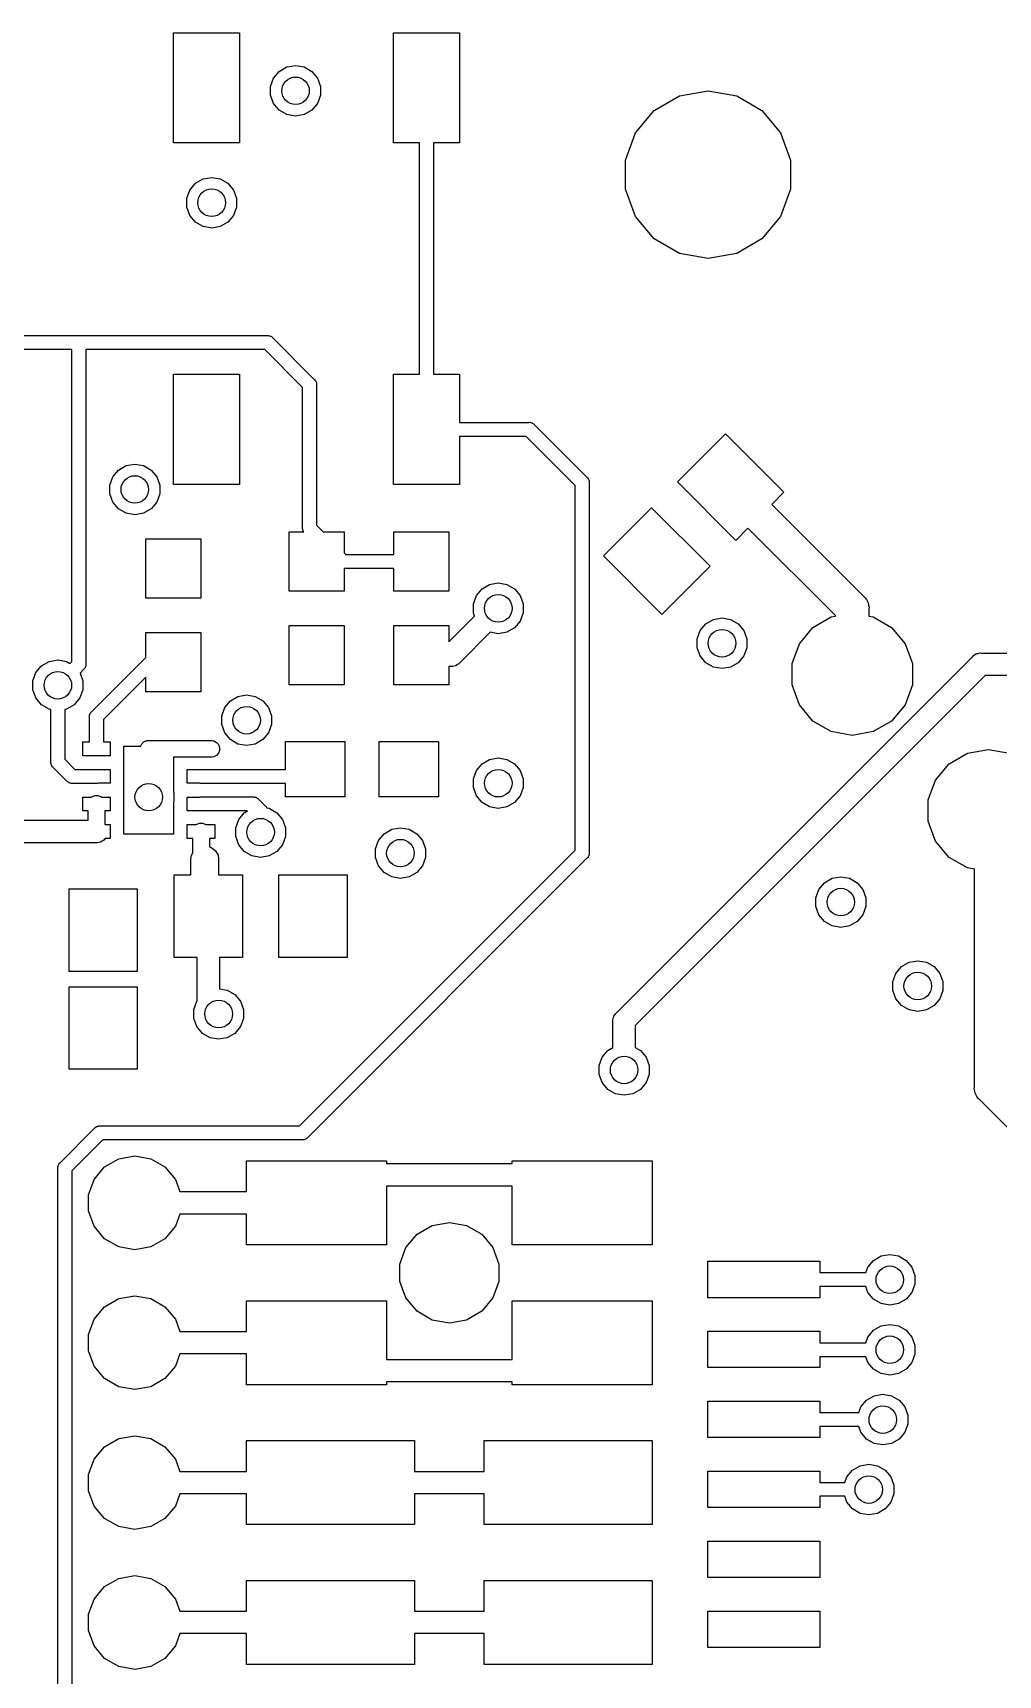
# Model space of a CAD drawing. Extents: x 109.3 to 187.7, y -145.2 to -64.7.
# Drawn here: x 152.36 to 169.9, y -94.53 to -64.71 of the extents above; entities that cross this region are included whole.
import ezdxf

# ---------------------------------------------------------------- set-up
doc = ezdxf.new("R2010")
doc.units = 0
doc.header["$MEASUREMENT"] = 0
doc.layers.add('BLACK', color=7, linetype='CONTINUOUS')

msp = doc.modelspace()

# ---------------------------------------------------------------- linework, layer by layer
at = {"layer": 'BLACK', "linetype": 'CONTINUOUS'}
for p, q in [((154.918, -66.7086), (154.918, -64.7086)), ((154.918, -64.7086), (156.118, -64.7086)), ((156.118, -64.7086), (156.118, -66.7086)), ((158.918, -66.7086), (158.918, -64.7086)), ((158.918, -64.7086), (160.118, -64.7086)), ((160.118, -64.7086), (160.118, -66.7086)), ((156.98, -65.3282), (157.137, -65.3004)), ((157.137, -65.3004), (157.294, -65.3282)), ((156.684, -65.6807), (156.739, -65.5305)), ((156.739, -65.5305), (156.841, -65.4081)), ((156.841, -65.4081), (156.98, -65.3282)), ((157.294, -65.3282), (157.433, -65.4081)), ((157.433, -65.4081), (157.536, -65.5305)), ((157.536, -65.5305), (157.59, -65.6807)), ((156.684, -65.8405), (156.684, -65.6807)), ((156.739, -65.9907), (156.684, -65.8405)), ((157.59, -65.8405), (157.536, -65.9907)), ((157.59, -65.6807), (157.59, -65.8405)), ((163.651, -66.1178), (164.109, -65.8533)), ((164.109, -65.8533), (164.63, -65.7615)), ((164.63, -65.7615), (165.151, -65.8533)), ((165.151, -65.8533), (165.609, -66.1178)), ((156.841, -66.1131), (156.739, -65.9907)), ((156.98, -66.193), (156.841, -66.1131)), ((157.137, -66.2208), (156.98, -66.193)), ((157.294, -66.193), (157.137, -66.2208)), ((157.433, -66.1131), (157.294, -66.193)), ((157.536, -65.9907), (157.433, -66.1131)), ((163.311, -66.523), (163.651, -66.1178)), ((165.609, -66.1178), (165.949, -66.523)), ((156.118, -66.7086), (154.918, -66.7086)), ((159.391, -66.7086), (158.918, -66.7086)), ((159.391, -70.9086), (159.391, -66.7086)), ((160.118, -66.7086), (159.645, -66.7086)), ((159.645, -66.7086), (159.645, -70.9086)), ((163.13, -67.0201), (163.311, -66.523)), ((165.949, -66.523), (166.13, -67.0201)), ((163.13, -67.5491), (163.13, -67.0201)), ((166.13, -67.0201), (166.13, -67.5491)), ((155.317, -67.4401), (155.456, -67.3602)), ((155.456, -67.3602), (155.613, -67.3324)), ((155.613, -67.3324), (155.77, -67.3602)), ((155.77, -67.3602), (155.909, -67.4401)), ((155.16, -67.7127), (155.215, -67.5625)), ((155.215, -67.5625), (155.317, -67.4401)), ((155.909, -67.4401), (156.012, -67.5625)), ((156.012, -67.5625), (156.066, -67.7127)), ((163.311, -68.0462), (163.13, -67.5491)), ((166.13, -67.5491), (165.949, -68.0462)), ((155.16, -67.8725), (155.16, -67.7127)), ((155.215, -68.0227), (155.16, -67.8725)), ((156.066, -67.8725), (156.012, -68.0227)), ((156.066, -67.7127), (156.066, -67.8725)), ((155.317, -68.1451), (155.215, -68.0227)), ((155.456, -68.225), (155.317, -68.1451)), ((155.613, -68.2528), (155.456, -68.225)), ((155.77, -68.225), (155.613, -68.2528)), ((155.909, -68.1451), (155.77, -68.225)), ((156.012, -68.0227), (155.909, -68.1451)), ((163.651, -68.4514), (163.311, -68.0462)), ((165.949, -68.0462), (165.609, -68.4514)), ((164.109, -68.7159), (163.651, -68.4514)), ((165.609, -68.4514), (165.151, -68.7159)), ((164.63, -68.8077), (164.109, -68.7159)), ((165.151, -68.7159), (164.63, -68.8077)), ((146.903, -70.2056), (156.624, -70.2056)), ((156.624, -70.2056), (156.64, -70.2041)), ((156.64, -70.2041), (156.657, -70.2085)), ((156.657, -70.2085), (156.673, -70.2114)), ((156.673, -70.2114), (156.678, -70.2143)), ((156.678, -70.2143), (156.684, -70.2157)), ((156.684, -70.2157), (156.697, -70.2254)), ((156.697, -70.2254), (156.712, -70.2338)), ((156.712, -70.2338), (156.723, -70.2467)), ((156.723, -70.2467), (157.477, -71.0009)), ((153.073, -70.4596), (146.856, -70.4596)), ((153.073, -76.122), (153.073, -70.4596)), ((156.576, -70.4596), (153.327, -70.4596)), ((153.327, -70.4596), (153.327, -76.1691)), ((157.264, -71.1472), (156.576, -70.4596)), ((154.918, -72.9086), (154.918, -70.9086)), ((154.918, -70.9086), (156.118, -70.9086)), ((156.118, -70.9086), (156.118, -72.9086)), ((158.918, -72.9086), (158.918, -70.9086)), ((158.918, -70.9086), (159.391, -70.9086)), ((159.645, -70.9086), (160.118, -70.9086)), ((160.118, -70.9086), (160.118, -71.7816)), ((157.264, -73.6951), (157.264, -71.1472)), ((157.477, -71.0009), (157.49, -71.0117)), ((157.49, -71.0117), (157.498, -71.0263)), ((157.498, -71.0263), (157.508, -71.0401)), ((157.508, -71.0401), (157.509, -71.0456)), ((157.509, -71.0456), (157.512, -71.0505)), ((157.512, -71.0505), (157.515, -71.0671)), ((157.515, -71.0671), (157.52, -71.0834)), ((157.52, -71.0834), (157.518, -71.1001)), ((157.518, -71.1001), (157.518, -73.648)), ((160.118, -71.7816), (161.375, -71.7816)), ((161.375, -71.7816), (161.391, -71.7801)), ((161.391, -71.7801), (161.408, -71.7845)), ((161.408, -71.7845), (161.424, -71.7874)), ((161.424, -71.7874), (161.429, -71.7903)), ((161.429, -71.7903), (161.435, -71.7917)), ((161.435, -71.7917), (161.448, -71.8014)), ((161.448, -71.8014), (161.463, -71.8098)), ((161.463, -71.8098), (161.474, -71.8227)), ((161.474, -71.8227), (162.43, -72.7789)), ((161.327, -72.0356), (160.118, -72.0356)), ((160.118, -72.0356), (160.118, -72.9086)), ((162.217, -72.9252), (161.327, -72.0356)), ((164.073, -72.8645), (164.95, -71.9877)), ((164.95, -71.9877), (166.01, -73.0484)), ((153.818, -72.7695), (153.92, -72.6471)), ((153.92, -72.6471), (154.059, -72.5672)), ((154.059, -72.5672), (154.216, -72.5394)), ((154.216, -72.5394), (154.373, -72.5672)), ((154.373, -72.5672), (154.512, -72.6471)), ((154.512, -72.6471), (154.615, -72.7695)), ((153.763, -72.9197), (153.818, -72.7695)), ((153.763, -73.0795), (153.763, -72.9197)), ((154.615, -72.7695), (154.669, -72.9197)), ((154.669, -72.9197), (154.669, -73.0795)), ((156.118, -72.9086), (154.918, -72.9086)), ((160.118, -72.9086), (158.918, -72.9086)), ((162.217, -79.551), (162.217, -72.9252)), ((162.43, -72.7789), (162.443, -72.7897)), ((162.443, -72.7897), (162.451, -72.8043)), ((162.451, -72.8043), (162.461, -72.8181)), ((162.461, -72.8181), (162.462, -72.8236)), ((162.462, -72.8236), (162.465, -72.8285)), ((162.465, -72.8285), (162.468, -72.8451)), ((162.468, -72.8451), (162.473, -72.8614)), ((162.473, -72.8614), (162.471, -72.8781)), ((162.471, -72.8781), (162.471, -79.5981)), ((165.133, -73.9252), (164.073, -72.8645)), ((166.01, -73.0484), (165.787, -73.2713)), ((153.818, -73.2297), (153.763, -73.0795)), ((153.92, -73.3521), (153.818, -73.2297)), ((154.059, -73.432), (153.92, -73.3521)), ((154.512, -73.3521), (154.373, -73.432)), ((154.615, -73.2297), (154.512, -73.3521)), ((154.669, -73.0795), (154.615, -73.2297)), ((162.729, -74.208), (163.606, -73.3312)), ((163.606, -73.3312), (164.667, -74.3919)), ((165.787, -73.2713), (167.456, -74.9396)), ((154.216, -73.4598), (154.059, -73.432)), ((154.373, -73.432), (154.216, -73.4598)), ((157.518, -73.648), (157.641, -73.7711)), ((154.415, -74.9731), (154.415, -73.8981)), ((154.415, -73.8981), (155.415, -73.8981)), ((155.415, -73.8981), (155.415, -74.9731)), ((157.018, -74.8461), (157.018, -73.7711)), ((157.018, -73.7711), (157.285, -73.7711)), ((157.263, -73.7118), (157.264, -73.6951)), ((157.267, -73.7281), (157.263, -73.7118)), ((157.27, -73.7447), (157.267, -73.7281)), ((157.273, -73.7496), (157.27, -73.7447)), ((157.274, -73.7551), (157.273, -73.7496)), ((157.284, -73.7689), (157.274, -73.7551)), ((157.285, -73.7711), (157.284, -73.7689)), ((157.641, -73.7711), (158.018, -73.7711)), ((158.018, -73.7711), (158.018, -74.148)), ((158.923, -74.1816), (158.923, -73.7711)), ((158.923, -73.7711), (159.923, -73.7711)), ((159.923, -73.7711), (159.923, -74.8461)), ((165.356, -73.7023), (165.133, -73.9252)), ((166.945, -75.2908), (165.356, -73.7023)), ((158.018, -74.148), (158.052, -74.1816)), ((158.052, -74.1816), (158.923, -74.1816)), ((163.79, -75.2687), (162.729, -74.208)), ((158.923, -74.4356), (158.018, -74.4356)), ((158.018, -74.4356), (158.018, -74.8461)), ((158.923, -74.8461), (158.923, -74.4356)), ((164.667, -74.3919), (163.79, -75.2687)), ((158.018, -74.8461), (157.018, -74.8461)), ((159.923, -74.8461), (158.923, -74.8461)), ((160.422, -74.9285), (160.524, -74.8061)), ((160.524, -74.8061), (160.663, -74.7262)), ((160.663, -74.7262), (160.82, -74.6984)), ((160.82, -74.6984), (160.977, -74.7262)), ((160.977, -74.7262), (161.116, -74.8061)), ((161.116, -74.8061), (161.219, -74.9285)), ((155.415, -74.9731), (154.415, -74.9731)), ((160.367, -75.0787), (160.422, -74.9285)), ((160.367, -75.2385), (160.367, -75.0787)), ((161.219, -74.9285), (161.273, -75.0787)), ((161.273, -75.0787), (161.273, -75.2385)), ((167.456, -74.9396), (167.487, -74.9656)), ((167.487, -74.9656), (167.507, -75.0006)), ((167.507, -75.0006), (167.53, -75.0338)), ((167.53, -75.0338), (167.534, -75.0469)), ((167.534, -75.0469), (167.54, -75.0587)), ((167.54, -75.0587), (167.547, -75.0985)), ((167.547, -75.0985), (167.558, -75.1376)), ((167.558, -75.1376), (167.554, -75.1779)), ((159.923, -75.7682), (160.39, -75.3015)), ((160.39, -75.3015), (160.367, -75.2385)), ((161.219, -75.3887), (161.116, -75.5111)), ((161.273, -75.2385), (161.219, -75.3887)), ((164.486, -75.5635), (164.588, -75.4411)), ((164.588, -75.4411), (164.727, -75.3612)), ((164.727, -75.3612), (164.884, -75.3334)), ((164.884, -75.3334), (165.041, -75.3612)), ((165.041, -75.3612), (165.18, -75.4411)), ((165.18, -75.4411), (165.283, -75.5635)), ((166.537, -75.5061), (166.87, -75.3135)), ((166.87, -75.3135), (166.945, -75.3003)), ((166.945, -75.3003), (166.945, -75.2908)), ((167.554, -75.1779), (167.554, -75.3003)), ((167.554, -75.3003), (167.629, -75.3135)), ((167.629, -75.3135), (167.962, -75.5061)), ((154.415, -76.0505), (154.415, -75.5981)), ((154.415, -75.5981), (155.415, -75.5981)), ((155.415, -75.5981), (155.415, -76.6731)), ((157.018, -76.5461), (157.018, -75.4711)), ((157.018, -75.4711), (158.018, -75.4711)), ((158.018, -75.4711), (158.018, -76.5461)), ((158.923, -76.5461), (158.923, -75.4711)), ((158.923, -75.4711), (159.923, -75.4711)), ((159.923, -75.4711), (159.923, -75.7682)), ((160.673, -75.5929), (160.12, -76.146)), ((160.82, -75.6188), (160.673, -75.5929)), ((160.977, -75.591), (160.82, -75.6188)), ((161.116, -75.5111), (160.977, -75.591)), ((164.431, -75.7137), (164.486, -75.5635)), ((164.431, -75.8735), (164.431, -75.7137)), ((165.283, -75.5635), (165.337, -75.7137)), ((165.337, -75.7137), (165.337, -75.8735)), ((166.289, -75.8011), (166.537, -75.5061)), ((167.962, -75.5061), (168.21, -75.8011)), ((162.969, -82.5016), (169.433, -76.0372)), ((164.486, -76.0237), (164.431, -75.8735)), ((164.588, -76.1461), (164.486, -76.0237)), ((165.283, -76.0237), (165.18, -76.1461)), ((165.337, -75.8735), (165.283, -76.0237)), ((166.157, -76.1631), (166.289, -75.8011)), ((168.21, -75.8011), (168.342, -76.1631)), ((169.433, -76.0372), (169.45, -76.0165)), ((169.45, -76.0165), (169.474, -76.0031)), ((169.474, -76.0031), (169.496, -75.9876)), ((169.496, -75.9876), (169.505, -75.9852)), ((169.505, -75.9852), (169.513, -75.9807)), ((169.513, -75.9807), (169.539, -75.976)), ((169.539, -75.976), (169.565, -75.9691)), ((169.565, -75.9691), (169.592, -75.9714)), ((169.592, -75.9714), (170.209, -75.9714)), ((152.366, -76.4757), (152.421, -76.3255)), ((152.421, -76.3255), (152.523, -76.2031)), ((152.523, -76.2031), (152.662, -76.1232)), ((152.662, -76.1232), (152.819, -76.0954)), ((152.819, -76.0954), (152.976, -76.1232)), ((152.976, -76.1232), (153.037, -76.1581)), ((153.037, -76.1581), (153.073, -76.122)), ((153.286, -76.2683), (153.221, -76.3337)), ((153.221, -76.3337), (153.272, -76.4757)), ((153.299, -76.2575), (153.286, -76.2683)), ((153.307, -76.2429), (153.299, -76.2575)), ((153.317, -76.2291), (153.307, -76.2429)), ((153.318, -76.2236), (153.317, -76.2291)), ((153.321, -76.2187), (153.318, -76.2236)), ((153.324, -76.2021), (153.321, -76.2187)), ((153.329, -76.1858), (153.324, -76.2021)), ((153.327, -76.1691), (153.329, -76.1858)), ((153.434, -77.0309), (154.415, -76.0505)), ((159.961, -76.2118), (159.923, -76.2118)), ((159.923, -76.2118), (159.923, -76.5461)), ((159.988, -76.2141), (159.961, -76.2118)), ((160.014, -76.2072), (159.988, -76.2141)), ((160.041, -76.2025), (160.014, -76.2072)), ((160.049, -76.198), (160.041, -76.2025)), ((160.057, -76.1956), (160.049, -76.198)), ((160.079, -76.1801), (160.057, -76.1956)), ((160.103, -76.1667), (160.079, -76.1801)), ((160.12, -76.146), (160.103, -76.1667)), ((164.727, -76.226), (164.588, -76.1461)), ((164.884, -76.2538), (164.727, -76.226)), ((165.041, -76.226), (164.884, -76.2538)), ((165.18, -76.1461), (165.041, -76.226)), ((166.157, -76.5482), (166.157, -76.1631)), ((168.342, -76.1631), (168.342, -76.5482)), ((152.366, -76.6355), (152.366, -76.4757)), ((152.421, -76.7857), (152.366, -76.6355)), ((153.272, -76.6355), (153.218, -76.7857)), ((153.272, -76.4757), (153.272, -76.6355)), ((154.415, -76.4097), (153.647, -77.1772)), ((154.415, -76.6731), (154.415, -76.4097)), ((158.018, -76.5461), (157.018, -76.5461)), ((159.923, -76.5461), (158.923, -76.5461)), ((169.667, -76.3778), (163.309, -82.7358)), ((166.289, -76.9102), (166.157, -76.5482)), ((168.342, -76.5482), (168.21, -76.9102)), ((170.134, -76.3778), (169.667, -76.3778)), ((152.523, -76.9081), (152.421, -76.7857)), ((152.662, -76.988), (152.523, -76.9081)), ((153.115, -76.9081), (152.976, -76.988)), ((153.218, -76.7857), (153.115, -76.9081)), ((155.415, -76.6731), (154.415, -76.6731)), ((155.85, -76.9605), (155.952, -76.8381)), ((155.952, -76.8381), (156.091, -76.7582)), ((156.091, -76.7582), (156.248, -76.7304)), ((156.248, -76.7304), (156.405, -76.7582)), ((156.405, -76.7582), (156.544, -76.8381)), ((156.544, -76.8381), (156.647, -76.9605)), ((166.537, -77.2052), (166.289, -76.9102)), ((168.21, -76.9102), (167.962, -77.2052)), ((152.692, -76.9934), (152.662, -76.988)), ((152.692, -77.9471), (152.692, -76.9934)), ((152.976, -76.988), (152.946, -76.9934)), ((152.946, -76.9934), (152.946, -77.9)), ((153.392, -77.1134), (153.396, -77.0971)), ((153.393, -77.1301), (153.392, -77.1134)), ((153.393, -77.5856), (153.393, -77.1301)), ((153.396, -77.0971), (153.399, -77.0805)), ((153.399, -77.0805), (153.402, -77.0756)), ((153.402, -77.0756), (153.403, -77.0701)), ((153.403, -77.0701), (153.413, -77.0563)), ((153.413, -77.0563), (153.421, -77.0417)), ((153.421, -77.0417), (153.434, -77.0309)), ((153.647, -77.1772), (153.647, -77.5856)), ((155.795, -77.1107), (155.85, -76.9605)), ((155.795, -77.2705), (155.795, -77.1107)), ((156.647, -76.9605), (156.701, -77.1107)), ((156.701, -77.1107), (156.701, -77.2705)), ((166.87, -77.3978), (166.537, -77.2052)), ((167.962, -77.2052), (167.629, -77.3978)), ((155.85, -77.4207), (155.795, -77.2705)), ((155.952, -77.5431), (155.85, -77.4207)), ((156.647, -77.4207), (156.544, -77.5431)), ((156.701, -77.2705), (156.647, -77.4207)), ((167.25, -77.4647), (166.87, -77.3978)), ((167.629, -77.3978), (167.25, -77.4647)), ((153.27, -77.8356), (153.27, -77.5856)), ((153.27, -77.5856), (153.393, -77.5856)), ((153.647, -77.5856), (153.77, -77.5856)), ((153.77, -77.5856), (153.77, -77.8356)), ((154.02, -78.4989), (154.02, -77.6606)), ((154.02, -77.6606), (154.324, -77.6606)), ((154.324, -77.6606), (154.325, -77.6577)), ((154.325, -77.6577), (154.331, -77.6459)), ((154.331, -77.6459), (154.336, -77.6332)), ((154.336, -77.6332), (154.345, -77.6229)), ((154.345, -77.6229), (154.352, -77.6111)), ((154.352, -77.6111), (154.362, -77.6024)), ((154.362, -77.6024), (154.371, -77.5921)), ((154.371, -77.5921), (154.382, -77.5853)), ((154.382, -77.5853), (154.393, -77.5766)), ((154.393, -77.5766), (154.405, -77.572)), ((154.405, -77.572), (154.417, -77.5652)), ((154.417, -77.5652), (154.431, -77.5628)), ((154.431, -77.5628), (154.443, -77.5582)), ((154.443, -77.5582), (155.614, -77.5582)), ((155.614, -77.5582), (155.654, -77.5652)), ((155.654, -77.5652), (155.701, -77.5921)), ((155.701, -77.8291), (155.654, -77.856)), ((155.701, -77.5921), (155.735, -77.6332)), ((155.735, -77.788), (155.701, -77.8291)), ((155.735, -77.6332), (155.754, -77.6837)), ((155.754, -77.7375), (155.735, -77.788)), ((155.754, -77.6837), (155.754, -77.7375)), ((156.091, -77.623), (155.952, -77.5431)), ((156.248, -77.6508), (156.091, -77.623)), ((156.405, -77.623), (156.248, -77.6508)), ((156.544, -77.5431), (156.405, -77.623)), ((156.956, -78.0836), (156.956, -77.5796)), ((156.956, -77.5796), (158.031, -77.5796)), ((158.031, -77.5796), (158.031, -78.5796)), ((158.656, -78.5796), (158.656, -77.5796)), ((158.656, -77.5796), (159.731, -77.5796)), ((159.731, -77.5796), (159.731, -78.5796)), ((169.012, -77.9809), (169.345, -77.7884)), ((169.345, -77.7884), (169.724, -77.7215)), ((169.724, -77.7215), (170.104, -77.7884)), ((152.691, -77.9638), (152.692, -77.9471)), ((152.695, -77.9801), (152.691, -77.9638)), ((152.698, -77.9967), (152.695, -77.9801)), ((152.701, -78.0016), (152.698, -77.9967)), ((152.702, -78.0071), (152.701, -78.0016)), ((152.712, -78.0209), (152.702, -78.0071)), ((152.72, -78.0355), (152.712, -78.0209)), ((152.733, -78.0463), (152.72, -78.0355)), ((152.983, -78.2965), (152.733, -78.0463)), ((152.946, -77.9), (153.13, -78.0836)), ((153.13, -78.0836), (153.531, -78.0836)), ((153.492, -77.8356), (153.27, -77.8356)), ((153.498, -77.8376), (153.492, -77.8356)), ((153.542, -77.8376), (153.498, -77.8376)), ((153.531, -78.0836), (153.543, -78.0856)), ((153.548, -77.8356), (153.542, -77.8376)), ((153.543, -78.0856), (153.77, -78.0856)), ((153.77, -77.8356), (153.548, -77.8356)), ((153.77, -78.0856), (153.77, -78.3356)), ((155.614, -77.863), (154.92, -77.863)), ((154.92, -77.863), (154.92, -78.4989)), ((155.17, -78.3356), (155.17, -78.0856)), ((155.17, -78.0856), (155.398, -78.0856)), ((155.398, -78.0856), (155.409, -78.0836)), ((155.409, -78.0836), (156.956, -78.0836)), ((155.654, -77.856), (155.614, -77.863)), ((160.367, -78.2537), (160.422, -78.1035)), ((160.422, -78.1035), (160.524, -77.9811)), ((160.524, -77.9811), (160.663, -77.9012)), ((160.663, -77.9012), (160.82, -77.8734)), ((160.82, -77.8734), (160.977, -77.9012)), ((160.977, -77.9012), (161.116, -77.9811)), ((161.116, -77.9811), (161.219, -78.1035)), ((161.219, -78.1035), (161.273, -78.2537)), ((168.764, -78.276), (169.012, -77.9809)), ((152.994, -78.3094), (152.983, -78.2965)), ((153.009, -78.3178), (152.994, -78.3094)), ((153.023, -78.3275), (153.009, -78.3178)), ((153.028, -78.3289), (153.023, -78.3275)), ((153.033, -78.3318), (153.028, -78.3289)), ((153.05, -78.3347), (153.033, -78.3318)), ((153.066, -78.3391), (153.05, -78.3347)), ((153.083, -78.3376), (153.066, -78.3391)), ((153.531, -78.3376), (153.083, -78.3376)), ((153.543, -78.3356), (153.531, -78.3376)), ((153.77, -78.3356), (153.543, -78.3356)), ((155.398, -78.3356), (155.17, -78.3356)), ((155.409, -78.3376), (155.398, -78.3356)), ((156.956, -78.3376), (155.409, -78.3376)), ((156.956, -78.5796), (156.956, -78.3376)), ((160.367, -78.4135), (160.367, -78.2537)), ((160.422, -78.5637), (160.367, -78.4135)), ((161.273, -78.4135), (161.219, -78.5637)), ((161.273, -78.2537), (161.273, -78.4135)), ((168.632, -78.6379), (168.764, -78.276)), ((153.27, -78.8356), (153.27, -78.5856)), ((153.27, -78.5856), (153.432, -78.5856)), ((153.432, -78.5856), (153.443, -78.5766)), ((153.443, -78.5766), (153.493, -78.5582)), ((153.493, -78.5582), (153.547, -78.5582)), ((153.547, -78.5582), (153.597, -78.5766)), ((153.597, -78.5766), (153.608, -78.5856)), ((153.608, -78.5856), (153.77, -78.5856)), ((153.77, -78.5856), (153.77, -78.8356)), ((154.017, -78.5077), (154.02, -78.4989)), ((154.017, -78.6675), (154.017, -78.5077)), ((154.02, -78.6763), (154.017, -78.6675)), ((154.02, -79.2606), (154.02, -78.6763)), ((154.92, -78.4989), (154.923, -78.5077)), ((154.923, -78.6675), (154.92, -78.6763)), ((154.92, -78.6763), (154.92, -79.2606)), ((154.923, -78.5077), (154.923, -78.6675)), ((155.17, -78.8356), (155.17, -78.5856)), ((155.17, -78.5856), (155.398, -78.5856)), ((155.398, -78.5856), (155.409, -78.5836)), ((155.409, -78.5836), (156.366, -78.5836)), ((156.366, -78.5836), (156.382, -78.5821)), ((156.382, -78.5821), (156.399, -78.5865)), ((156.399, -78.5865), (156.415, -78.5894)), ((156.415, -78.5894), (156.42, -78.5923)), ((156.42, -78.5923), (156.426, -78.5937)), ((156.426, -78.5937), (156.439, -78.6034)), ((156.439, -78.6034), (156.454, -78.6118)), ((156.454, -78.6118), (156.465, -78.6247)), ((156.465, -78.6247), (156.588, -78.7479)), ((158.031, -78.5796), (156.956, -78.5796)), ((159.731, -78.5796), (158.656, -78.5796)), ((160.524, -78.6861), (160.422, -78.5637)), ((160.663, -78.766), (160.524, -78.6861)), ((161.116, -78.6861), (160.977, -78.766)), ((161.219, -78.5637), (161.116, -78.6861)), ((168.632, -79.0231), (168.632, -78.6379)), ((152.075, -79.0074), (153.368, -79.0074)), ((153.368, -78.8356), (153.27, -78.8356)), ((153.368, -79.0074), (153.368, -78.8356)), ((153.77, -78.8356), (153.672, -78.8356)), ((153.672, -78.8356), (153.672, -79.0761)), ((155.398, -78.8356), (155.17, -78.8356)), ((155.409, -78.8376), (155.398, -78.8356)), ((156.263, -78.8376), (155.409, -78.8376)), ((156.049, -79.1427), (156.104, -78.9925)), ((156.104, -78.9925), (156.206, -78.8701)), ((156.206, -78.8701), (156.263, -78.8376)), ((156.588, -78.7479), (156.601, -78.7587)), ((156.601, -78.7587), (156.609, -78.7733)), ((156.609, -78.7733), (156.616, -78.7824)), ((156.616, -78.7824), (156.659, -78.7902)), ((156.659, -78.7902), (156.798, -78.8701)), ((156.798, -78.8701), (156.901, -78.9925)), ((156.901, -78.9925), (156.955, -79.1427)), ((160.82, -78.7938), (160.663, -78.766)), ((160.977, -78.766), (160.82, -78.7938)), ((168.764, -79.385), (168.632, -79.0231)), ((153.672, -79.0761), (153.68, -79.0856)), ((153.68, -79.0856), (153.77, -79.0856)), ((153.77, -79.0856), (153.77, -79.3356)), ((154.92, -79.2606), (154.02, -79.2606)), ((155.17, -79.3356), (155.17, -79.0856)), ((155.17, -79.0856), (155.332, -79.0856)), ((155.332, -79.0856), (155.343, -79.0766)), ((155.343, -79.0766), (155.393, -79.0582)), ((155.393, -79.0582), (155.447, -79.0582)), ((155.447, -79.0582), (155.497, -79.0766)), ((155.497, -79.0766), (155.508, -79.0856)), ((155.508, -79.0856), (155.67, -79.0856)), ((155.67, -79.0856), (155.67, -79.3356)), ((156.049, -79.3025), (156.049, -79.1427)), ((156.104, -79.4527), (156.049, -79.3025)), ((156.955, -79.3025), (156.901, -79.4527)), ((156.955, -79.1427), (156.955, -79.3025)), ((158.644, -79.3735), (158.746, -79.2511)), ((158.746, -79.2511), (158.885, -79.1712)), ((158.885, -79.1712), (159.042, -79.1434)), ((159.042, -79.1434), (159.199, -79.1712)), ((159.199, -79.1712), (159.338, -79.2511)), ((159.338, -79.2511), (159.441, -79.3735)), ((153.538, -79.4138), (151.928, -79.4138)), ((153.591, -79.4045), (153.538, -79.4138)), ((153.653, -79.3687), (153.591, -79.4045)), ((153.68, -79.3356), (153.653, -79.3687)), ((153.77, -79.3356), (153.68, -79.3356)), ((155.268, -79.3356), (155.17, -79.3356)), ((155.244, -79.6424), (155.268, -79.6009)), ((155.268, -79.6009), (155.268, -79.3356)), ((155.67, -79.3356), (155.572, -79.3356)), ((155.572, -79.3356), (155.572, -79.4917)), ((155.572, -79.4917), (155.615, -79.5072)), ((155.615, -79.5072), (155.684, -79.5648)), ((155.684, -79.5648), (155.728, -79.6424)), ((156.206, -79.5751), (156.104, -79.4527)), ((156.345, -79.655), (156.206, -79.5751)), ((156.798, -79.5751), (156.659, -79.655)), ((156.901, -79.4527), (156.798, -79.5751)), ((157.211, -84.5566), (162.217, -79.551)), ((158.589, -79.5237), (158.644, -79.3735)), ((158.589, -79.6835), (158.589, -79.5237)), ((159.441, -79.3735), (159.495, -79.5237)), ((159.495, -79.5237), (159.495, -79.6835)), ((162.473, -79.6148), (162.468, -79.6311)), ((162.471, -79.5981), (162.473, -79.6148)), ((169.012, -79.6801), (168.764, -79.385)), ((155.232, -79.7084), (155.244, -79.6424)), ((155.232, -79.9966), (155.232, -79.7084)), ((155.728, -79.6424), (155.74, -79.7084)), ((155.74, -79.7084), (155.74, -79.9966)), ((156.502, -79.6828), (156.345, -79.655)), ((156.659, -79.655), (156.502, -79.6828)), ((162.43, -79.6973), (157.358, -84.7695)), ((158.644, -79.8337), (158.589, -79.6835)), ((158.746, -79.9561), (158.644, -79.8337)), ((159.441, -79.8337), (159.338, -79.9561)), ((159.495, -79.6835), (159.441, -79.8337)), ((162.443, -79.6865), (162.43, -79.6973)), ((162.451, -79.6719), (162.443, -79.6865)), ((162.461, -79.6581), (162.451, -79.6719)), ((162.462, -79.6526), (162.461, -79.6581)), ((162.465, -79.6477), (162.462, -79.6526)), ((162.468, -79.6311), (162.465, -79.6477)), ((169.345, -79.8727), (169.012, -79.6801)), ((169.469, -79.8945), (169.345, -79.8727)), ((169.469, -83.8448), (169.469, -79.8945)), ((154.932, -81.4966), (154.932, -79.9966)), ((154.932, -79.9966), (155.232, -79.9966)), ((155.74, -79.9966), (156.172, -79.9966)), ((156.172, -79.9966), (156.172, -81.4966)), ((156.832, -81.4966), (156.832, -79.9966)), ((156.832, -79.9966), (158.072, -79.9966)), ((158.072, -79.9966), (158.072, -81.4966)), ((158.885, -80.036), (158.746, -79.9561)), ((159.042, -80.0638), (158.885, -80.036)), ((159.199, -80.036), (159.042, -80.0638)), ((159.338, -79.9561), (159.199, -80.036)), ((166.645, -80.2625), (166.747, -80.1401)), ((166.747, -80.1401), (166.886, -80.0602)), ((166.886, -80.0602), (167.043, -80.0324)), ((167.043, -80.0324), (167.2, -80.0602)), ((167.2, -80.0602), (167.339, -80.1401)), ((167.339, -80.1401), (167.442, -80.2625)), ((153.022, -81.7506), (153.022, -80.2506)), ((153.022, -80.2506), (154.262, -80.2506)), ((154.262, -80.2506), (154.262, -81.7506)), ((166.59, -80.4127), (166.645, -80.2625)), ((166.59, -80.5725), (166.59, -80.4127)), ((167.442, -80.2625), (167.496, -80.4127)), ((167.496, -80.4127), (167.496, -80.5725)), ((166.645, -80.7227), (166.59, -80.5725)), ((166.747, -80.8451), (166.645, -80.7227)), ((167.442, -80.7227), (167.339, -80.8451)), ((167.496, -80.5725), (167.442, -80.7227)), ((166.886, -80.925), (166.747, -80.8451)), ((167.043, -80.9528), (166.886, -80.925)), ((167.2, -80.925), (167.043, -80.9528)), ((167.339, -80.8451), (167.2, -80.925)), ((155.349, -81.4966), (154.932, -81.4966)), ((155.349, -82.2858), (155.349, -81.4966)), ((156.172, -81.4966), (155.755, -81.4966)), ((155.755, -81.4966), (155.755, -82.0671)), ((158.072, -81.4966), (156.832, -81.4966)), ((168.042, -81.7865), (168.144, -81.6641)), ((168.144, -81.6641), (168.283, -81.5842)), ((168.283, -81.5842), (168.44, -81.5564)), ((168.44, -81.5564), (168.597, -81.5842)), ((168.597, -81.5842), (168.736, -81.6641)), ((168.736, -81.6641), (168.839, -81.7865)), ((154.262, -81.7506), (153.022, -81.7506)), ((167.987, -81.9367), (168.042, -81.7865)), ((167.987, -82.0965), (167.987, -81.9367)), ((168.839, -81.7865), (168.893, -81.9367)), ((168.893, -81.9367), (168.893, -82.0965)), ((153.022, -83.5286), (153.022, -82.0286)), ((153.022, -82.0286), (154.262, -82.0286)), ((154.262, -82.0286), (154.262, -83.5286)), ((155.287, -82.4447), (155.342, -82.2945)), ((155.342, -82.2945), (155.349, -82.2858)), ((155.755, -82.0671), (155.897, -82.0922)), ((155.897, -82.0922), (156.036, -82.1721)), ((156.036, -82.1721), (156.139, -82.2945)), ((156.139, -82.2945), (156.193, -82.4447)), ((168.042, -82.2467), (167.987, -82.0965)), ((168.144, -82.3691), (168.042, -82.2467)), ((168.839, -82.2467), (168.736, -82.3691)), ((168.893, -82.0965), (168.839, -82.2467)), ((155.287, -82.6045), (155.287, -82.4447)), ((155.342, -82.7547), (155.287, -82.6045)), ((156.193, -82.6045), (156.139, -82.7547)), ((156.193, -82.4447), (156.193, -82.6045)), ((162.908, -82.6076), (162.912, -82.581)), ((162.912, -82.581), (162.917, -82.5732)), ((162.917, -82.5732), (162.919, -82.5644)), ((162.919, -82.5644), (162.935, -82.5423)), ((162.935, -82.5423), (162.948, -82.519)), ((162.948, -82.519), (162.969, -82.5016)), ((168.283, -82.449), (168.144, -82.3691)), ((168.44, -82.4768), (168.283, -82.449)), ((168.597, -82.449), (168.44, -82.4768)), ((168.736, -82.3691), (168.597, -82.449)), ((155.444, -82.8771), (155.342, -82.7547)), ((155.583, -82.957), (155.444, -82.8771)), ((156.036, -82.8771), (155.897, -82.957)), ((156.139, -82.7547), (156.036, -82.8771)), ((162.901, -82.6336), (162.908, -82.6076)), ((162.903, -82.6605), (162.901, -82.6336)), ((162.903, -83.1346), (162.903, -82.6605)), ((163.309, -82.7358), (163.309, -83.1346)), ((155.74, -82.9848), (155.583, -82.957)), ((155.897, -82.957), (155.74, -82.9848)), ((162.708, -83.3105), (162.81, -83.1881)), ((162.81, -83.1881), (162.903, -83.1346)), ((163.309, -83.1346), (163.402, -83.1881)), ((163.402, -83.1881), (163.505, -83.3105)), ((162.653, -83.4607), (162.708, -83.3105)), ((162.653, -83.6205), (162.653, -83.4607)), ((163.505, -83.3105), (163.559, -83.4607)), ((163.559, -83.4607), (163.559, -83.6205)), ((154.262, -83.5286), (153.022, -83.5286)), ((162.708, -83.7707), (162.653, -83.6205)), ((162.81, -83.8931), (162.708, -83.7707)), ((163.505, -83.7707), (163.402, -83.8931)), ((163.559, -83.6205), (163.505, -83.7707)), ((162.949, -83.973), (162.81, -83.8931)), ((163.106, -84.0008), (162.949, -83.973)), ((163.263, -83.973), (163.106, -84.0008)), ((163.402, -83.8931), (163.263, -83.973)), ((169.465, -83.8851), (169.469, -83.8448)), ((169.476, -83.9241), (169.465, -83.8851)), ((169.483, -83.964), (169.476, -83.9241)), ((169.49, -83.9757), (169.483, -83.964)), ((169.493, -83.9889), (169.49, -83.9757)), ((169.516, -84.022), (169.493, -83.9889)), ((169.537, -84.057), (169.516, -84.022)), ((169.567, -84.083), (169.537, -84.057)), ((171.487, -86.0027), (169.567, -84.083)), ((152.86, -85.2249), (153.487, -84.5977)), ((153.487, -84.5977), (153.498, -84.5848)), ((153.498, -84.5848), (153.513, -84.5764)), ((153.513, -84.5764), (153.527, -84.5667)), ((153.527, -84.5667), (153.532, -84.5653)), ((153.532, -84.5653), (153.537, -84.5624)), ((153.537, -84.5624), (153.554, -84.5595)), ((153.554, -84.5595), (153.57, -84.5551)), ((153.57, -84.5551), (153.587, -84.5566)), ((153.587, -84.5566), (157.211, -84.5566)), ((153.634, -84.8106), (153.073, -85.3712)), ((157.259, -84.8106), (153.634, -84.8106)), ((157.275, -84.8121), (157.259, -84.8106)), ((157.292, -84.8077), (157.275, -84.8121)), ((157.308, -84.8048), (157.292, -84.8077)), ((157.313, -84.8019), (157.308, -84.8048)), ((157.319, -84.8005), (157.313, -84.8019)), ((157.332, -84.7908), (157.319, -84.8005)), ((157.347, -84.7824), (157.332, -84.7908)), ((157.358, -84.7695), (157.347, -84.7824)), ((152.822, -85.2911), (152.825, -85.2745)), ((152.825, -85.2745), (152.828, -85.2696)), ((152.828, -85.2696), (152.829, -85.2641)), ((152.829, -85.2641), (152.839, -85.2503)), ((152.839, -85.2503), (152.847, -85.2357)), ((152.847, -85.2357), (152.86, -85.2249)), ((153.669, -85.3016), (153.925, -85.1538)), ((153.925, -85.1538), (154.216, -85.1025)), ((154.216, -85.1025), (154.507, -85.1538)), ((154.507, -85.1538), (154.763, -85.3016)), ((156.248, -85.7504), (156.248, -85.1916)), ((156.248, -85.1916), (158.788, -85.1916)), ((158.788, -85.1916), (158.788, -85.2424)), ((158.788, -85.2424), (161.074, -85.2424)), ((161.074, -85.2424), (161.074, -85.1916)), ((161.074, -85.1916), (163.614, -85.1916)), ((163.614, -85.1916), (163.614, -86.7156)), ((152.818, -85.3074), (152.822, -85.2911)), ((152.819, -85.3241), (152.818, -85.3074)), ((152.819, -121.715), (152.819, -85.3241)), ((153.073, -85.3712), (153.073, -121.762)), ((153.378, -85.8058), (153.479, -85.528)), ((153.479, -85.528), (153.669, -85.3016)), ((154.763, -85.3016), (154.953, -85.528)), ((154.953, -85.528), (155.034, -85.7504)), ((153.378, -86.1014), (153.378, -85.8058)), ((155.034, -85.7504), (156.248, -85.7504)), ((161.074, -85.6488), (158.788, -85.6488)), ((158.788, -85.6488), (158.788, -86.7156)), ((161.074, -86.7156), (161.074, -85.6488)), ((153.479, -86.3792), (153.378, -86.1014)), ((155.034, -86.1568), (154.953, -86.3792)), ((156.248, -86.1568), (155.034, -86.1568)), ((156.248, -86.7156), (156.248, -86.1568)), ((153.669, -86.6056), (153.479, -86.3792)), ((154.953, -86.3792), (154.763, -86.6056)), ((159.344, -86.5235), (159.619, -86.3648)), ((159.619, -86.3648), (159.931, -86.3097)), ((159.931, -86.3097), (160.244, -86.3648)), ((160.244, -86.3648), (160.519, -86.5235)), ((153.925, -86.7534), (153.669, -86.6056)), ((154.216, -86.8047), (153.925, -86.7534)), ((154.507, -86.7534), (154.216, -86.8047)), ((154.763, -86.6056), (154.507, -86.7534)), ((158.788, -86.7156), (156.248, -86.7156)), ((159.031, -87.0649), (159.14, -86.7667)), ((159.14, -86.7667), (159.344, -86.5235)), ((160.519, -86.5235), (160.723, -86.7667)), ((160.723, -86.7667), (160.831, -87.0649)), ((163.614, -86.7156), (161.074, -86.7156)), ((159.031, -87.3823), (159.031, -87.0649)), ((160.831, -87.0649), (160.831, -87.3823)), ((164.629, -87.6763), (164.629, -87.0159)), ((164.629, -87.0159), (166.661, -87.0159)), ((166.661, -87.0159), (166.661, -87.2191)), ((167.534, -87.1205), (167.636, -86.9981)), ((167.636, -86.9981), (167.775, -86.9182)), ((167.775, -86.9182), (167.932, -86.8904)), ((167.932, -86.8904), (168.089, -86.9182)), ((168.089, -86.9182), (168.228, -86.9981)), ((168.228, -86.9981), (168.331, -87.1205)), ((166.661, -87.2191), (167.498, -87.2191)), ((167.498, -87.2191), (167.534, -87.1205)), ((168.331, -87.1205), (168.385, -87.2707)), ((168.385, -87.2707), (168.385, -87.4305)), ((153.925, -87.6938), (154.216, -87.6425)), ((154.216, -87.6425), (154.507, -87.6938)), ((159.14, -87.6805), (159.031, -87.3823)), ((160.831, -87.3823), (160.723, -87.6805)), ((167.494, -87.4731), (166.661, -87.4731)), ((166.661, -87.4731), (166.661, -87.6763)), ((167.534, -87.5807), (167.494, -87.4731)), ((167.636, -87.7031), (167.534, -87.5807)), ((168.331, -87.5807), (168.228, -87.7031)), ((168.385, -87.4305), (168.331, -87.5807)), ((153.479, -88.068), (153.669, -87.8416)), ((153.669, -87.8416), (153.925, -87.6938)), ((154.507, -87.6938), (154.763, -87.8416)), ((154.763, -87.8416), (154.953, -88.068)), ((156.248, -88.2904), (156.248, -87.7316)), ((156.248, -87.7316), (158.788, -87.7316)), ((158.788, -87.7316), (158.788, -88.7984)), ((159.344, -87.9237), (159.14, -87.6805)), ((159.619, -88.0824), (159.344, -87.9237)), ((160.519, -87.9237), (160.244, -88.0824)), ((160.723, -87.6805), (160.519, -87.9237)), ((161.074, -88.7984), (161.074, -87.7316)), ((161.074, -87.7316), (163.614, -87.7316)), ((163.614, -87.7316), (163.614, -89.2556)), ((166.661, -87.6763), (164.629, -87.6763)), ((167.775, -87.783), (167.636, -87.7031)), ((167.932, -87.8108), (167.775, -87.783)), ((168.089, -87.783), (167.932, -87.8108)), ((168.228, -87.7031), (168.089, -87.783)), ((153.378, -88.3458), (153.479, -88.068)), ((154.953, -88.068), (155.034, -88.2904)), ((159.931, -88.1375), (159.619, -88.0824)), ((160.244, -88.0824), (159.931, -88.1375)), ((167.534, -88.3905), (167.636, -88.2681)), ((167.636, -88.2681), (167.775, -88.1882)), ((167.775, -88.1882), (167.932, -88.1604)), ((167.932, -88.1604), (168.089, -88.1882)), ((168.089, -88.1882), (168.228, -88.2681)), ((168.228, -88.2681), (168.331, -88.3905)), ((153.378, -88.6414), (153.378, -88.3458)), ((155.034, -88.2904), (156.248, -88.2904)), ((164.629, -88.9463), (164.629, -88.2859)), ((164.629, -88.2859), (166.661, -88.2859)), ((166.661, -88.2859), (166.661, -88.4936)), ((166.661, -88.4936), (167.496, -88.4936)), ((167.496, -88.4936), (167.534, -88.3905)), ((168.331, -88.3905), (168.385, -88.5407)), ((168.385, -88.5407), (168.385, -88.7005)), ((153.479, -88.9192), (153.378, -88.6414)), ((155.034, -88.6968), (154.953, -88.9192)), ((156.248, -88.6968), (155.034, -88.6968)), ((156.248, -89.2556), (156.248, -88.6968)), ((158.788, -88.7984), (161.074, -88.7984)), ((167.496, -88.7476), (166.661, -88.7476)), ((166.661, -88.7476), (166.661, -88.9463)), ((167.534, -88.8507), (167.496, -88.7476)), ((167.636, -88.9731), (167.534, -88.8507)), ((168.331, -88.8507), (168.228, -88.9731)), ((168.385, -88.7005), (168.331, -88.8507)), ((153.669, -89.1456), (153.479, -88.9192)), ((153.925, -89.2934), (153.669, -89.1456)), ((154.763, -89.1456), (154.507, -89.2934)), ((154.953, -88.9192), (154.763, -89.1456)), ((166.661, -88.9463), (164.629, -88.9463)), ((167.775, -89.053), (167.636, -88.9731)), ((167.932, -89.0808), (167.775, -89.053)), ((168.089, -89.053), (167.932, -89.0808)), ((168.228, -88.9731), (168.089, -89.053)), ((154.216, -89.3447), (153.925, -89.2934)), ((154.507, -89.2934), (154.216, -89.3447)), ((158.788, -89.2556), (156.248, -89.2556)), ((161.074, -89.2048), (158.788, -89.2048)), ((158.788, -89.2048), (158.788, -89.2556)), ((161.074, -89.2556), (161.074, -89.2048)), ((163.614, -89.2556), (161.074, -89.2556)), ((167.509, -89.5381), (167.648, -89.4582)), ((167.648, -89.4582), (167.805, -89.4304)), ((167.805, -89.4304), (167.962, -89.4582)), ((167.962, -89.4582), (168.101, -89.5381)), ((164.629, -90.2163), (164.629, -89.5559)), ((164.629, -89.5559), (166.661, -89.5559)), ((166.661, -89.5559), (166.661, -89.7636)), ((167.369, -89.7636), (167.407, -89.6605)), ((167.407, -89.6605), (167.509, -89.5381)), ((168.101, -89.5381), (168.204, -89.6605)), ((168.204, -89.6605), (168.258, -89.8107)), ((166.661, -89.7636), (167.369, -89.7636)), ((167.369, -90.0176), (166.661, -90.0176)), ((166.661, -90.0176), (166.661, -90.2163)), ((167.407, -90.1207), (167.369, -90.0176)), ((168.258, -89.9705), (168.204, -90.1207)), ((168.258, -89.8107), (168.258, -89.9705)), ((153.669, -90.3816), (153.925, -90.2338)), ((153.925, -90.2338), (154.216, -90.1825)), ((154.216, -90.1825), (154.507, -90.2338)), ((154.507, -90.2338), (154.763, -90.3816)), ((156.248, -90.8304), (156.248, -90.2716)), ((156.248, -90.2716), (159.296, -90.2716)), ((159.296, -90.2716), (159.296, -90.8304)), ((160.566, -90.8304), (160.566, -90.2716)), ((160.566, -90.2716), (163.614, -90.2716)), ((163.614, -90.2716), (163.614, -91.7956)), ((166.661, -90.2163), (164.629, -90.2163)), ((167.509, -90.2431), (167.407, -90.1207)), ((167.648, -90.323), (167.509, -90.2431)), ((167.805, -90.3508), (167.648, -90.323)), ((167.962, -90.323), (167.805, -90.3508)), ((168.101, -90.2431), (167.962, -90.323)), ((168.204, -90.1207), (168.101, -90.2431)), ((153.378, -90.8858), (153.479, -90.608)), ((153.479, -90.608), (153.669, -90.3816)), ((154.763, -90.3816), (154.953, -90.608)), ((154.953, -90.608), (155.034, -90.8304)), ((153.378, -91.1814), (153.378, -90.8858)), ((155.034, -90.8304), (156.248, -90.8304)), ((159.296, -90.8304), (160.566, -90.8304)), ((164.629, -91.4863), (164.629, -90.8259)), ((164.629, -90.8259), (166.661, -90.8259)), ((166.661, -90.8259), (166.661, -91.0291)), ((167.117, -91.0291), (167.153, -90.9305)), ((167.153, -90.9305), (167.255, -90.8081)), ((167.255, -90.8081), (167.394, -90.7282)), ((167.394, -90.7282), (167.551, -90.7004)), ((167.551, -90.7004), (167.708, -90.7282)), ((167.708, -90.7282), (167.847, -90.8081)), ((167.847, -90.8081), (167.95, -90.9305)), ((167.95, -90.9305), (168.004, -91.0807)), ((153.479, -91.4592), (153.378, -91.1814)), ((155.034, -91.2368), (154.953, -91.4592)), ((156.248, -91.2368), (155.034, -91.2368)), ((156.248, -91.7956), (156.248, -91.2368)), ((160.566, -91.2368), (159.296, -91.2368)), ((159.296, -91.2368), (159.296, -91.7956)), ((160.566, -91.7956), (160.566, -91.2368)), ((166.661, -91.0291), (167.117, -91.0291)), ((168.004, -91.2405), (167.95, -91.3907)), ((168.004, -91.0807), (168.004, -91.2405)), ((153.669, -91.6856), (153.479, -91.4592)), ((154.953, -91.4592), (154.763, -91.6856)), ((166.661, -91.4863), (164.629, -91.4863)), ((167.113, -91.2831), (166.661, -91.2831)), ((166.661, -91.2831), (166.661, -91.4863)), ((167.153, -91.3907), (167.113, -91.2831)), ((167.255, -91.5131), (167.153, -91.3907)), ((167.394, -91.593), (167.255, -91.5131)), ((167.847, -91.5131), (167.708, -91.593)), ((167.95, -91.3907), (167.847, -91.5131)), ((153.925, -91.8334), (153.669, -91.6856)), ((154.216, -91.8847), (153.925, -91.8334)), ((154.507, -91.8334), (154.216, -91.8847)), ((154.763, -91.6856), (154.507, -91.8334)), ((159.296, -91.7956), (156.248, -91.7956)), ((163.614, -91.7956), (160.566, -91.7956)), ((167.551, -91.6208), (167.394, -91.593)), ((167.708, -91.593), (167.551, -91.6208)), ((164.629, -92.7563), (164.629, -92.0959)), ((164.629, -92.0959), (166.661, -92.0959)), ((166.661, -92.0959), (166.661, -92.7563)), ((153.925, -92.7738), (154.216, -92.7225)), ((154.216, -92.7225), (154.507, -92.7738)), ((153.479, -93.148), (153.669, -92.9216)), ((153.669, -92.9216), (153.925, -92.7738)), ((154.507, -92.7738), (154.763, -92.9216)), ((154.763, -92.9216), (154.953, -93.148)), ((156.248, -93.3704), (156.248, -92.8116)), ((156.248, -92.8116), (159.296, -92.8116)), ((159.296, -92.8116), (159.296, -93.3704)), ((160.566, -93.3704), (160.566, -92.8116)), ((160.566, -92.8116), (163.614, -92.8116)), ((163.614, -92.8116), (163.614, -94.3356)), ((166.661, -92.7563), (164.629, -92.7563)), ((153.378, -93.4258), (153.479, -93.148)), ((154.953, -93.148), (155.034, -93.3704)), ((153.378, -93.7214), (153.378, -93.4258)), ((155.034, -93.3704), (156.248, -93.3704)), ((159.296, -93.3704), (160.566, -93.3704)), ((164.629, -94.0263), (164.629, -93.3659)), ((164.629, -93.3659), (166.661, -93.3659)), ((166.661, -93.3659), (166.661, -94.0263)), ((153.479, -93.9992), (153.378, -93.7214)), ((155.034, -93.7768), (154.953, -93.9992)), ((156.248, -93.7768), (155.034, -93.7768)), ((156.248, -94.3356), (156.248, -93.7768)), ((160.566, -93.7768), (159.296, -93.7768)), ((159.296, -93.7768), (159.296, -94.3356)), ((160.566, -94.3356), (160.566, -93.7768)), ((153.669, -94.2256), (153.479, -93.9992)), ((153.925, -94.3734), (153.669, -94.2256)), ((154.763, -94.2256), (154.507, -94.3734)), ((154.953, -93.9992), (154.763, -94.2256)), ((166.661, -94.0263), (164.629, -94.0263)), ((154.216, -94.4247), (153.925, -94.3734)), ((154.507, -94.3734), (154.216, -94.4247)), ((159.296, -94.3356), (156.248, -94.3356)), ((163.614, -94.3356), (160.566, -94.3356))]:
    msp.add_line(p, q, dxfattribs=at)
at = {"layer": 'BLACK'}
for centre in [(157.137, -65.7606), (155.613, -67.7926), (154.216, -72.9996), (160.82, -75.1586), (164.884, -75.7936), (152.819, -76.5556), (156.248, -77.1906), (160.82, -78.3336), (154.47, -78.5876), (156.502, -79.2226), (159.042, -79.6036), (167.043, -80.4926), (168.44, -82.0166), (155.74, -82.5246), (163.106, -83.5406), (167.932, -87.3506), (167.932, -88.6206), (167.805, -89.8906), (167.551, -91.1606)]:
    msp.add_circle(centre, 0.25, dxfattribs=at)

doc.saveas('drawing.dxf')
